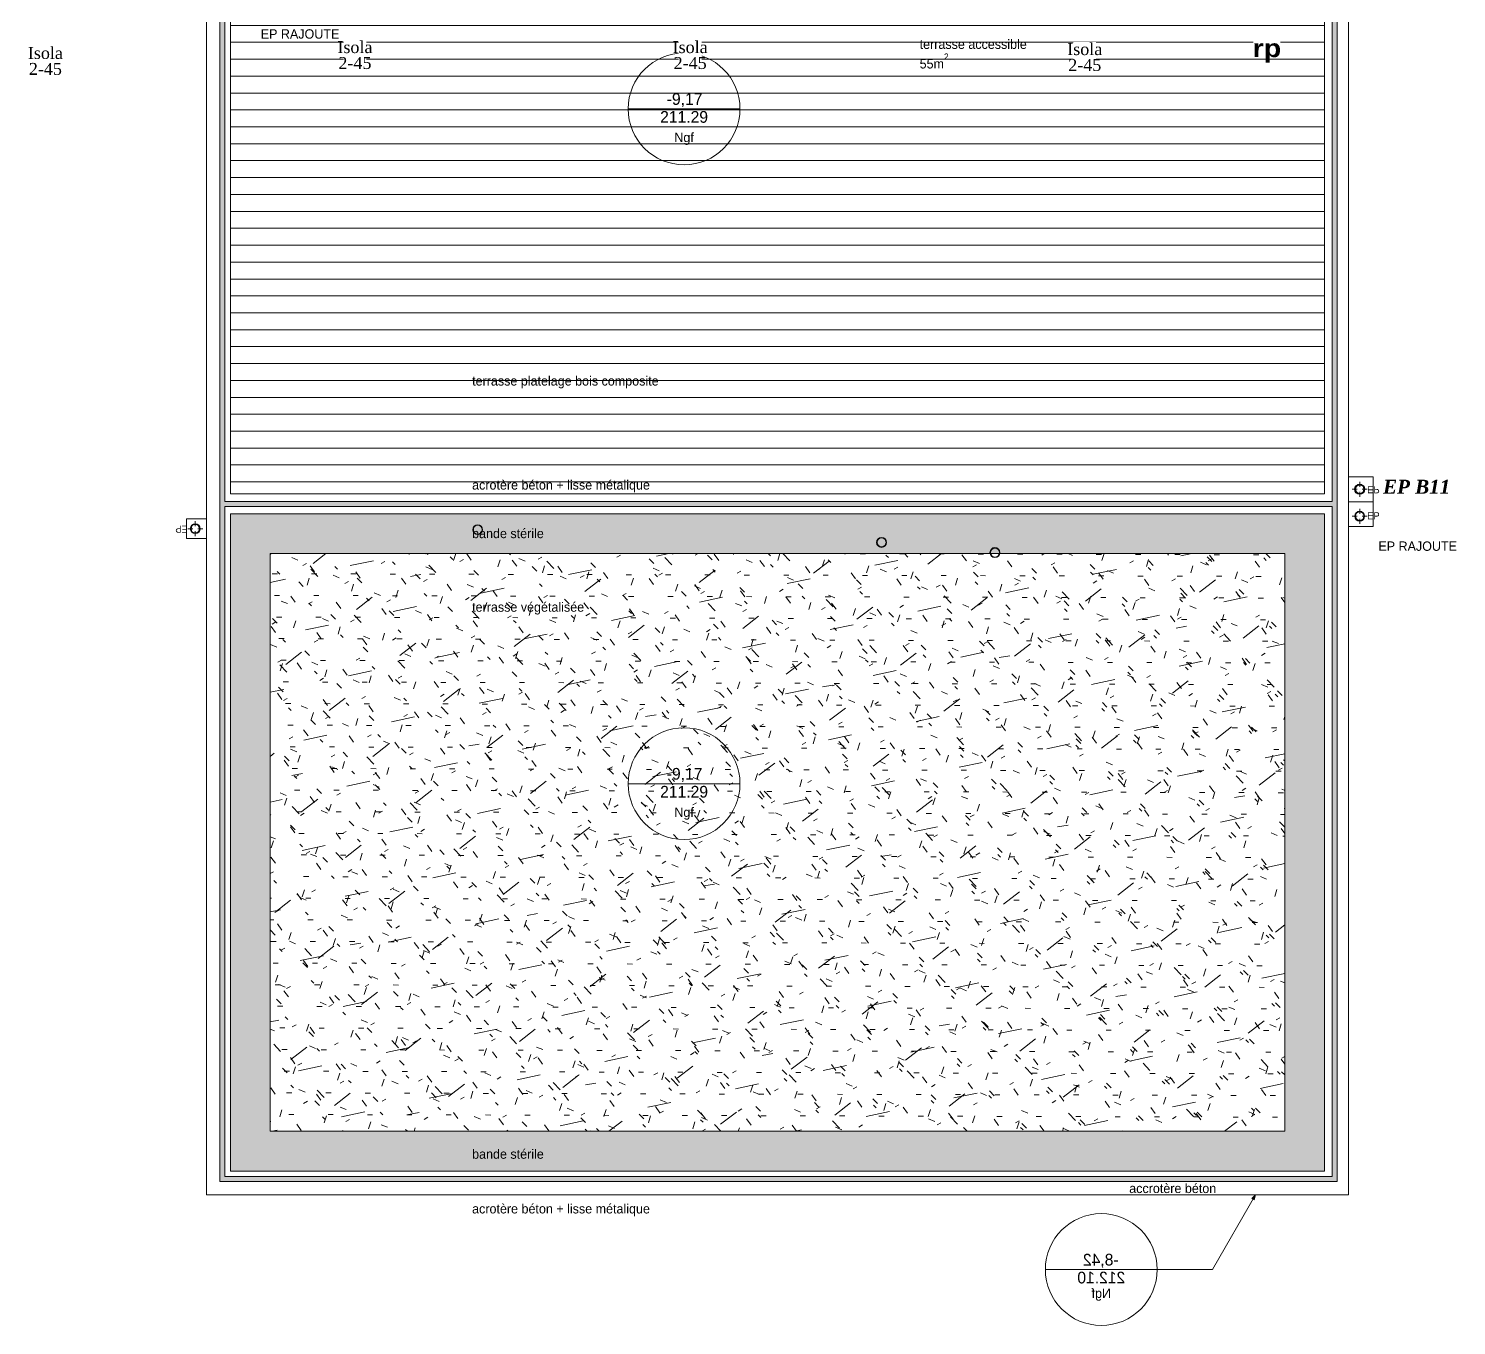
# Model space of a CAD drawing. Header units: centimetres. Extents: x 2191 to 12545, y -680 to 18662.
# Drawn here: x 10010 to 11446, y 6990 to 8294 of the extents above; entities that cross this region are included whole.
import ezdxf

# ---------------------------------------------------------------- set-up
doc = ezdxf.new("R2010")
doc.units = ezdxf.units.CM
for name, color, linetype in [('B GÈnÈral_Hatch', 252, 'Continuous'), ('B Général', 252, 'Continuous'), ('C ANNOTATIONS-niveaux', 252, 'Continuous'), ('C ANNOTATIONS-prestations', 252, 'Continuous'), ('C ANNOTATIONS-texte', 252, 'Continuous'), ('C ANNOTATIONS-texte_Hatch', 252, 'Continuous'), ('D SURFACES-shab', 252, 'Continuous'), ('Général', 252, 'Continuous'), ('prlm-EAU-EF', 161, 'Continuous'), ('prlm-EAU-EPEXT', 145, 'Continuous'), ('prlm-EAU-EUEV', 25, 'Continuous'), ('prlm-VMC', 93, 'Continuous')]:
    doc.layers.add(name, color=color, linetype=linetype)
doc.styles.add('Eurostile', font='Eurosti.TTF')
doc.styles.add('prlm-eau-ef', font='ariblk.ttf', dxfattribs={"height": 18})
doc.styles.add('prlm-eau-ep', font='timesbi.ttf', dxfattribs={"height": 18})
doc.styles.add('prlm-vmc', font='pala.ttf', dxfattribs={"height": 14})
doc.styles.add('Times New Roman (bold italic)', font='timesbi.ttf')

# ---------------------------------------------------------------- blocks, each defined once
blk = doc.blocks.new('Groupe-140-1')
at = {"layer": 'B GÈnÈral_Hatch', "linetype": 'Continuous', "lineweight": 0, "true_color": 0x999999}
h = blk.add_hatch(color=253, dxfattribs=at)
h.paths.add_polyline_path([(11956.9, 2326), (10833.9, 2326), (10833.9, 3517.4), (10838.9, 3517.4), (10838.9, 3009.7), (11951.9, 3009.7), (11951.9, 3517.4), (11956.9, 3517.4)])
h.paths.add_polyline_path([(11951.9, 3004.7), (10838.9, 3004.7), (10838.9, 2331), (11951.9, 2331)])
at = {"layer": 'B GÈnÈral_Hatch', "linetype": 'Continuous', "lineweight": 0}
h = blk.add_hatch(color=7, dxfattribs=at)
h.paths.add_polyline_path([(10844.4, 2997.4), (11944.4, 2997.4), (11944.4, 2336.5), (10844.4, 2336.5)])
h.paths.add_polyline_path([(11904.4, 2376.5), (11904.4, 2957.4), (10884.4, 2957.4), (10884.4, 2376.5)])
at = {"layer": 'B GÈnÈral_Hatch', "linetype": 'Continuous', "lineweight": 5}
h = blk.add_hatch(dxfattribs=at)
h.set_pattern_fill('H_BETON', style=0, pattern_type=2)
h.set_pattern_definition([(-142.125, (11412.94, 2687.97), (43.712, -46.229), [20.112, -70.002]), (-46.603, (11412.94, 2687.97), (74.899, 50.107), [10.136, -53.486]), (-168.134, (11420.384, 2680.52), (43.2288, -46.1468), [23.8315, -66.282]), (-45, (11468.903, 2706.38), (26.1472, 36.694), [3.742, -41.315]), (28.996, (11426.607, 2724.57), (42.2958, -18.1898), [4.2499, -37.596]), (-23.1986, (11427.49, 2724.13), (10.6493, 43.7803), [6.7166, -38.3403]), (-45.273, (11430.325, 2726.63), (26.3218, 36.569), [6.6235, -39.4178]), (-170.538, (11394.42, 2684.44), (58.645, -170.42), [10.73, -169.5]), (-107.354, (11371.927, 2704.285), (44.6372, -6.1356), [7.392, -37.6648]), (-54.4624, (11371.927, 2704.285), (45.8611, -6.1737), [7.5868, -37.47]), (179.845, (11375.425, 2698.097), (41.8067, -21.8584), [5.2624, -34.2963])])
h.paths.add_polyline_path([(10884.4, 2376.5), (10884.4, 2957.4), (11904.4, 2957.4), (11904.4, 2376.5)])
at = {"layer": 'B Général', "color": 7, "linetype": 'Continuous', "lineweight": 5, "flags": 128}
for points in [[(10820.4, 3517.4), (10844.4, 3517.4), (10844.4, 3017.4), (11944.4, 3017.4), (11944.4, 3517.4), (11968.4, 3517.4), (11968.4, 2312.5), (10820.4, 2312.5)], [(11956.9, 2326), (10833.9, 2326), (10833.9, 3517.4), (10838.9, 3517.4), (10838.9, 3009.7), (11951.9, 3009.7), (11951.9, 3517.4), (11956.9, 3517.4)], [(11951.9, 3004.7), (10838.9, 3004.7), (10838.9, 2331), (11951.9, 2331)], [(10844.4, 2997.4), (10844.4, 2336.5), (11944.4, 2336.5), (11944.4, 2997.4), (10844.4, 2997.4)], [(10884.4, 2376.5), (10884.4, 2957.4), (11904.4, 2957.4), (11904.4, 2376.5)]]:
    blk.add_lwpolyline(points, close=True, dxfattribs=at)
at = {"layer": 'B Général', "color": 7, "linetype": 'Continuous', "lineweight": 20, "flags": 128}
for points in [[(10844.4, 2997.4), (11944.4, 2997.4), (11944.4, 2336.5), (10844.4, 2336.5)], [(11904.4, 2376.5), (11904.4, 2957.4), (10884.4, 2957.4), (10884.4, 2376.5), (11904.4, 2376.5)]]:
    blk.add_lwpolyline(points, close=True, dxfattribs=at)
blk = doc.blocks.new('Alti BAT B TERRASSE R-3')
at = {"layer": 'C ANNOTATIONS-niveaux', "color": 7, "linetype": 'Continuous', "lineweight": 5}
blk.add_line((-56.7, -0.5), (55.8, -0.5), dxfattribs=at)
blk.add_circle((-0.5, -0.5), 56.2, dxfattribs=at)
at = {"layer": 'C ANNOTATIONS-niveaux', "color": 7, "attachment_point": 2, "rotation": 0, "line_spacing_factor": 0.894142, "style": 'Eurostile'}
for s, insert, char_height in [('-9,17', (0, 15.3), 11.77), ('211.29', (-0.5, -2.7), 11.77), ('Ngf', (-0.5, -24.5), 9.41)]:
    blk.add_mtext(s, dxfattribs=dict(at, insert=insert, char_height=char_height))
blk = doc.blocks.new('Alti BAT B ACCROTERE TERRASSE R-3')
at = {"layer": 'C ANNOTATIONS-niveaux', "color": 7, "linetype": 'Continuous', "lineweight": 5}
blk.add_line((-56.7, -0.5), (55.8, -0.5), dxfattribs=at)
blk.add_circle((-0.5, -0.5), 56.2, dxfattribs=at)
at = {"layer": 'C ANNOTATIONS-niveaux', "color": 7, "attachment_point": 2, "rotation": 0, "line_spacing_factor": 0.894142, "style": 'Eurostile'}
for s, insert, char_height in [('-8,42', (0, 15.3), 11.77), ('212.10', (-0.5, -2.7), 11.77), ('Ngf', (-0.5, -19.7), 9.41)]:
    blk.add_mtext(s, dxfattribs=dict(at, insert=insert, char_height=char_height))
blk = doc.blocks.new('EP')
at = {"layer": 'B GÈnÈral_Hatch', "linetype": 'Continuous', "lineweight": 0}
h = blk.add_hatch(color=7, dxfattribs=at)
edge = h.paths.add_edge_path()
edge.add_arc((0, 0), 5, 0, 180, ccw=False)
edge.add_arc((0, 0), 5, 180, 360, ccw=False)
edge = h.paths.add_edge_path()
edge.add_arc((0, 0), 4.33, 0, 180, ccw=False)
edge.add_arc((0, 0), 4.33, 180, 360, ccw=False)
at = {"layer": 'B Général', "color": 7, "linetype": 'Continuous', "lineweight": 5}
for p, q in [((-7.5, 0), (-2.5, 0)), ((0, 7.5), (0, 2.5)), ((7.5, 0), (2.5, 0)), ((0, -7.5), (0, -2.5))]:
    blk.add_line(p, q, dxfattribs=at)
at = {"layer": 'B Général', "color": 7, "linetype": 'Continuous', "lineweight": 5, "flags": 128}
for points in [[(-5, 0, -1), (5, 0, -1)], [(-4.3, 0, -1), (4.3, 0, -1)]]:
    blk.add_lwpolyline(points, format="xyb", close=True, dxfattribs=at)
at = {"layer": 'C ANNOTATIONS-prestations', "insert": (7.5, 4), "char_height": 7.06, "attachment_point": 1, "line_spacing_factor": 0.894142, "style": 'Eurostile'}
blk.add_mtext('EP', dxfattribs=at)
blk = doc.blocks.new('xi.epext')
at = {"layer": 'prlm-EAU-EPEXT', "color": 0, "linetype": 'ByBlock', "lineweight": -2}
blk.add_circle((0, 0), 5, dxfattribs=at)
blk = doc.blocks.new('Groupe-163-1')
at = {"layer": 'prlm-EAU-EPEXT'}
blk.add_blockref('xi.epext', (11979.7, 3022), dxfattribs=at)
at = {"layer": 'prlm-EAU-EPEXT', "insert": (12003.1, 3031.5), "char_height": 13.99, "width": 86.195, "attachment_point": 1, "line_spacing_factor": 1.004802, "style": 'Times New Roman (bold italic)'}
blk.add_mtext('EP B11', dxfattribs=at)
blk = doc.blocks.new('xi.vp')
at = {"layer": 'prlm-EAU-EUEV', "lineweight": 5}
h = blk.add_hatch(color=0, dxfattribs=at)
h.paths.add_polyline_path([(5, 0, 1), (-5, 0, 1)])
h.paths.add_polyline_path([(4.5, 0, 1), (-4.5, 0, 1)], flags=16)
at = {"layer": 'prlm-EAU-EUEV', "color": 0, "lineweight": 5}
for radius in [5, 4.5]:
    blk.add_circle((0, 0), radius, dxfattribs=at)

msp = doc.modelspace()

# ---------------------------------------------------------------- hatches: boundary and pattern name
at = {"layer": 'B GÈnÈral_Hatch', "linetype": 'Continuous', "lineweight": 5, "true_color": 0x444444}
h = msp.add_hatch(dxfattribs=at)
h.set_pattern_fill('H_BARDAGE V 150', color=250, angle=90, style=0, pattern_type=2)
h.set_pattern_definition([(180, (10763.31, 8076.417), (1e-15, 17), [])])
h.paths.add_polyline_path([(10213.3, 8326.4), (11313.3, 8326.4), (11313.3, 7826.4), (10213.3, 7826.4)])
at = {"layer": 'C ANNOTATIONS-texte_Hatch', "linetype": 'Continuous', "lineweight": 0}
msp.add_hatch(color=7, dxfattribs=at).paths.add_polyline_path([(11240.2, 7117.9), (11243.9, 7121.5), (11242.5, 7116.5)])

# ---------------------------------------------------------------- linework, layer by layer
at = {"layer": 'B Général', "color": 7, "linetype": 'Continuous', "lineweight": 5, "flags": 128}
for points in [[(10213.3, 8326.4), (11313.3, 8326.4), (11313.3, 7826.4), (10213.3, 7826.4)], [(11337.3, 7843.5), (11362.3, 7843.5), (11362.3, 7818.5), (11337.3, 7818.5)], [(11337.3, 7818.5), (11362.3, 7818.5), (11362.3, 7793.5), (11337.3, 7793.5)], [(10169.3, 7801.4), (10189.3, 7801.4), (10189.3, 7781.4), (10169.3, 7781.4)]]:
    msp.add_lwpolyline(points, close=True, dxfattribs=at)
at = {"layer": 'C ANNOTATIONS-texte', "color": 7, "linetype": 'Continuous', "lineweight": 5, "flags": 128}
msp.add_lwpolyline([(11126.6, 7046.5), (11200.6, 7046.5), (11243.9, 7121.5)], dxfattribs=at)
msp.add_lwpolyline([(11240.2, 7117.9), (11243.9, 7121.5), (11242.5, 7116.5)], close=True, dxfattribs=at)

# ---------------------------------------------------------------- block references
at = {"layer": 'B Général', "color": 7}
msp.add_blockref('Groupe-140-1', (-631.1, 4809), dxfattribs=at)
at = {"layer": 'B Général', "color": 7, "xscale": -1, "rotation": 180}
msp.add_blockref('EP', (11348.6, 7831), dxfattribs=at)
at = {"layer": 'B Général', "color": 7}
for p, rotation in [((11348.6, 7803.9), 359.9963943916505), ((10178, 7791.4), 180)]:
    msp.add_blockref('EP', p, dxfattribs=dict(at, rotation=rotation))
at = {"layer": 'C ANNOTATIONS-niveaux', "color": 7}
for p in [(10669.9, 8214), (10669.9, 7535.5)]:
    msp.add_blockref('Alti BAT B TERRASSE R-3', p, dxfattribs=at)
at = {"layer": 'C ANNOTATIONS-niveaux', "color": 7, "xscale": -1}
msp.add_blockref('Alti BAT B ACCROTERE TERRASSE R-3', (11088.3, 7047), dxfattribs=at)
at = {"layer": 'Général', "color": 7}
msp.add_blockref('Groupe-163-1', (-631.1, 4809), dxfattribs=at)
at = {"layer": 'prlm-EAU-EPEXT'}
msp.add_blockref('xi.epext', (11348.6, 7831.1), dxfattribs=at)
at = {"layer": 'prlm-EAU-EUEV'}
msp.add_blockref('xi.vp', (10461.9, 7790.4), dxfattribs=at)
at = {"layer": 'prlm-EAU-EUEV', "ltscale": 50, "xscale": -1, "rotation": 180}
for p in [(10867.9, 7777.6), (10981.9, 7767.4)]:
    msp.add_blockref('xi.vp', p, dxfattribs=at)

# ---------------------------------------------------------------- texts
at = {"layer": 'C ANNOTATIONS-prestations', "char_height": 9.412, "width": 217.612, "attachment_point": 1, "line_spacing_factor": 0.894142, "style": 'Eurostile'}
for s, insert in [('terrasse platelage bois composite', (10456.3, 7944.7)), ('acrotère béton + lisse métalique', (10456.3, 7840.1)), ('bande stérile', (10456.3, 7791.3)), ('terrasse végétalisée', (10456.3, 7717.3)), ('bande stérile', (10456.3, 7167.3)), ('acrotère béton + lisse métalique', (10456.3, 7112.3))]:
    msp.add_mtext(s, dxfattribs=dict(at, insert=insert))
at = {"layer": 'C ANNOTATIONS-texte', "color": 96, "true_color": 0x008000, "char_height": 9.412, "attachment_point": 8, "line_spacing_factor": 0.894142, "style": 'Eurostile'}
for insert in [(10283.3, 8284), (11406.9, 7769)]:
    msp.add_mtext('EP RAJOUTE ', dxfattribs=dict(at, insert=insert))
at = {"layer": 'C ANNOTATIONS-texte', "insert": (11116.9, 7132.8), "char_height": 9.412, "width": 107.958, "attachment_point": 1, "line_spacing_factor": 0.894142, "style": 'Eurostile'}
msp.add_mtext('accrotère béton', dxfattribs=at)
at = {"layer": 'D SURFACES-shab', "color": 7, "insert": (10906.2, 8283.2), "char_height": 9.412, "width": 277.434, "attachment_point": 1, "line_spacing_factor": 0.894142, "style": 'Eurostile'}
msp.add_mtext('terrasse accessible \\P55m{\\H0.6667x;\\S2^ ;}', dxfattribs=at)
at = {"layer": 'prlm-EAU-EPEXT', "insert": (11372.1, 7840.6), "char_height": 14, "width": 86.195, "attachment_point": 1, "style": 'prlm-eau-ep'}
msp.add_mtext('EP B11', dxfattribs=at)

# ---------------------------------------------------------------- next in the draw order: texts
at = {"layer": 'prlm-EAU-EF', "lineweight": 20, "insert": (11255.3, 8283.5), "char_height": 18, "attachment_point": 2, "line_spacing_factor": 0.8, "style": 'prlm-eau-ef', "bg_fill": 3, "box_fill_scale": 0.95, "bg_fill_color": 256, "bg_fill_transparency": 0}
msp.add_mtext('rp', dxfattribs=at)
at = {"layer": 'prlm-VMC', "char_height": 12, "width": 20.51, "attachment_point": 5, "line_spacing_factor": 0.8, "style": 'prlm-vmc', "bg_fill": 3, "box_fill_scale": 1.1, "bg_fill_color": 256, "bg_fill_transparency": 0}
for insert in [(10338.5, 8267.5), (10675.5, 8267.5), (10027.3, 8261.6), (11072.2, 8265.5)]:
    msp.add_mtext('Isola\\P2-45', dxfattribs=dict(at, insert=insert))

doc.saveas('drawing.dxf')
